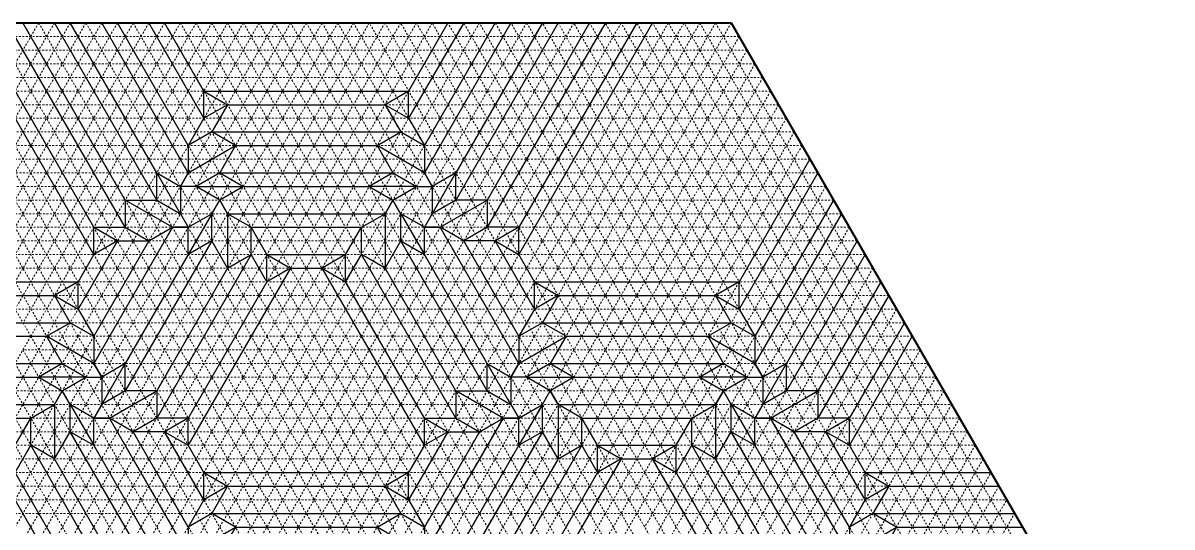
# Model space of a CAD drawing. Header units: inches. Extents: x -26 to 84, y -10 to 85.
# Drawn here: x 10.7 to 83.7, y 52.8 to 84.9 of the extents above; entities that cross this region are included whole.
import ezdxf

# ---------------------------------------------------------------- set-up
doc = ezdxf.new("R2010")
doc.units = ezdxf.units.IN
doc.header["$LTSCALE"] = 0.01
doc.header["$MEASUREMENT"] = 0
doc.linetypes.add('ACAD_ISO02W100', pattern=[15, 12, -3])
doc.layers.add('ValleyFold', color=7, linetype='ACAD_ISO02W100', lineweight=15)

msp = doc.modelspace()

# ---------------------------------------------------------------- linework, layer by layer
at = {"lineweight": 40}
for p, q in [((1.734, 84.89), (55.734, 84.89)), ((55.734, 84.89), (83.734, 36.393))]:
    msp.add_line(p, q, dxfattribs=at)
at = {"color": 5, "lineweight": 30}
for p, q in [((15.234, 70.168), (6.734, 84.89)), ((17.234, 71.9), (9.734, 84.89)), ((19.234, 73.632), (12.734, 84.89)), ((21.234, 75.364), (15.734, 84.89)), ((22.234, 80.56), (19.734, 84.89)), ((37.734, 84.89), (35.234, 80.56)), ((41.734, 84.89), (36.234, 75.364)), ((44.734, 84.89), (38.234, 73.632)), ((47.734, 84.89), (40.234, 71.9)), ((50.734, 84.89), (42.234, 70.168)), ((22.234, 78.828), (22.234, 80.56)), ((22.234, 80.56), (35.234, 80.56)), ((35.234, 78.828), (35.234, 80.56)), ((23.734, 79.694), (22.234, 78.828)), ((33.734, 79.694), (35.234, 78.828)), ((22.234, 78.828), (21.234, 77.096)), ((35.234, 78.828), (36.234, 77.096)), ((22.734, 77.962), (34.734, 77.962)), ((24.234, 77.096), (23.234, 75.364)), ((33.234, 77.096), (34.234, 75.364)), ((60.734, 76.23), (56.234, 68.436)), ((20.734, 72.766), (19.234, 75.364)), ((23.234, 75.364), (21.734, 74.498)), ((23.234, 75.364), (34.234, 75.364)), ((34.234, 75.364), (35.734, 74.498)), ((36.734, 72.766), (38.234, 75.364)), ((21.734, 74.498), (20.734, 74.498)), ((21.734, 74.498), (24.734, 74.498)), ((35.734, 74.498), (32.734, 74.498)), ((35.734, 74.498), (36.734, 74.498)), ((17.234, 73.632), (19.234, 73.632)), ((19.234, 73.632), (20.734, 72.766)), ((22.734, 72.766), (23.234, 73.632)), ((34.734, 72.766), (34.234, 73.632)), ((38.234, 73.632), (36.734, 72.766)), ((40.234, 73.632), (38.234, 73.632)), ((20.734, 72.766), (21.234, 71.9)), ((22.734, 72.766), (21.234, 70.168)), ((22.734, 71.034), (22.734, 72.766)), ((23.734, 72.766), (33.734, 72.766)), ((34.734, 72.766), (36.234, 70.168)), ((34.734, 71.034), (34.734, 72.766)), ((36.734, 72.766), (36.234, 71.9)), ((62.734, 72.766), (57.234, 63.239)), ((20.234, 71.9), (15.234, 63.239)), ((15.234, 71.9), (16.734, 71.034)), ((26.234, 70.168), (25.234, 71.9)), ((31.234, 70.168), (32.234, 71.9)), ((42.234, 63.239), (37.234, 71.9)), ((42.234, 71.9), (40.734, 71.034)), ((16.734, 71.034), (15.234, 70.168)), ((16.734, 71.034), (18.734, 71.034)), ((22.734, 71.034), (17.234, 61.507)), ((23.734, 69.302), (22.734, 71.034)), ((33.734, 69.302), (34.734, 71.034)), ((40.234, 61.507), (34.734, 71.034)), ((40.734, 71.034), (38.734, 71.034)), ((40.734, 71.034), (42.234, 70.168)), ((15.234, 70.168), (14.234, 68.436)), ((25.234, 70.168), (19.234, 59.775)), ((26.234, 68.436), (26.234, 70.168)), ((26.234, 70.168), (27.734, 69.302)), ((31.234, 70.168), (29.734, 69.302)), ((31.234, 68.436), (31.234, 70.168)), ((38.234, 59.775), (32.234, 70.168)), ((43.234, 68.436), (42.234, 70.168)), ((64.234, 70.168), (59.234, 61.507)), ((27.734, 69.302), (21.234, 58.043)), ((27.734, 69.302), (29.734, 69.302)), ((36.234, 58.043), (29.734, 69.302)), ((1.234, 68.436), (14.234, 68.436)), ((14.234, 66.704), (14.234, 68.436)), ((43.234, 66.704), (43.234, 68.436)), ((43.234, 68.436), (56.234, 68.436)), ((56.234, 66.704), (56.234, 68.436)), ((12.734, 67.57), (14.234, 66.704)), ((44.734, 67.57), (43.234, 66.704)), ((54.734, 67.57), (56.234, 66.704)), ((65.734, 67.57), (61.234, 59.775)), ((14.234, 66.704), (15.234, 64.971)), ((43.234, 66.704), (42.234, 64.971)), ((56.234, 66.704), (57.234, 64.971)), ((1.734, 65.837), (13.734, 65.837)), ((43.734, 65.837), (55.734, 65.837)), ((12.234, 64.971), (13.234, 63.239)), ((45.234, 64.971), (44.234, 63.239)), ((54.234, 64.971), (55.234, 63.239)), ((67.234, 64.971), (63.234, 58.043)), ((2.234, 63.239), (13.234, 63.239)), ((13.234, 63.239), (14.734, 62.373)), ((15.734, 60.641), (17.234, 63.239)), ((41.734, 60.641), (40.234, 63.239)), ((44.234, 63.239), (42.734, 62.373)), ((44.234, 63.239), (55.234, 63.239)), ((55.234, 63.239), (56.734, 62.373)), ((57.734, 60.641), (59.234, 63.239)), ((14.734, 62.373), (11.734, 62.373)), ((14.734, 62.373), (15.734, 62.373)), ((42.734, 62.373), (41.734, 62.373)), ((42.734, 62.373), (45.734, 62.373)), ((56.734, 62.373), (53.734, 62.373)), ((56.734, 62.373), (57.734, 62.373)), ((13.734, 60.641), (13.234, 61.507)), ((17.234, 61.507), (15.734, 60.641)), ((19.234, 61.507), (17.234, 61.507)), ((38.234, 61.507), (40.234, 61.507)), ((40.234, 61.507), (41.734, 60.641)), ((43.734, 60.641), (44.234, 61.507)), ((55.734, 60.641), (55.234, 61.507)), ((59.234, 61.507), (57.734, 60.641)), ((61.234, 61.507), (59.234, 61.507)), ((2.734, 60.641), (12.734, 60.641)), ((13.734, 60.641), (15.234, 58.043)), ((13.734, 58.909), (13.734, 60.641)), ((15.734, 60.641), (15.234, 59.775)), ((41.734, 60.641), (42.234, 59.775)), ((43.734, 60.641), (42.234, 58.043)), ((43.734, 58.909), (43.734, 60.641)), ((44.734, 60.641), (54.734, 60.641)), ((55.734, 60.641), (57.234, 58.043)), ((55.734, 58.909), (55.734, 60.641)), ((57.734, 60.641), (57.234, 59.775)), ((10.234, 58.043), (11.234, 59.775)), ((21.234, 51.115), (16.234, 59.775)), ((21.234, 59.775), (19.734, 58.909)), ((41.234, 59.775), (36.234, 51.115)), ((36.234, 59.775), (37.734, 58.909)), ((47.234, 58.043), (46.234, 59.775)), ((52.234, 58.043), (53.234, 59.775)), ((63.234, 51.115), (58.234, 59.775)), ((63.234, 59.775), (61.734, 58.909)), ((12.734, 57.177), (13.734, 58.909)), ((19.234, 49.383), (13.734, 58.909)), ((19.734, 58.909), (17.734, 58.909)), ((19.734, 58.909), (21.234, 58.043)), ((37.734, 58.909), (36.234, 58.043)), ((37.734, 58.909), (39.734, 58.909)), ((43.734, 58.909), (38.234, 49.383)), ((44.734, 57.177), (43.734, 58.909)), ((54.734, 57.177), (55.734, 58.909)), ((61.234, 49.383), (55.734, 58.909)), ((61.734, 58.909), (59.734, 58.909)), ((61.734, 58.909), (63.234, 58.043)), ((17.234, 47.651), (11.234, 58.043)), ((22.234, 56.311), (21.234, 58.043)), ((36.234, 58.043), (35.234, 56.311)), ((46.234, 58.043), (40.234, 47.651)), ((47.234, 56.311), (47.234, 58.043)), ((47.234, 58.043), (48.734, 57.177)), ((52.234, 58.043), (50.734, 57.177)), ((52.234, 56.311), (52.234, 58.043)), ((59.234, 47.651), (53.234, 58.043)), ((64.234, 56.311), (63.234, 58.043)), ((15.234, 45.919), (8.734, 57.177)), ((48.734, 57.177), (42.234, 45.919)), ((48.734, 57.177), (50.734, 57.177)), ((57.234, 45.919), (50.734, 57.177)), ((22.234, 54.579), (22.234, 56.311)), ((22.234, 56.311), (35.234, 56.311)), ((35.234, 54.579), (35.234, 56.311)), ((64.234, 54.579), (64.234, 56.311)), ((64.234, 56.311), (72.234, 56.311)), ((23.734, 55.445), (22.234, 54.579)), ((33.734, 55.445), (35.234, 54.579)), ((65.734, 55.445), (64.234, 54.579)), ((22.234, 54.579), (21.234, 52.847)), ((35.234, 54.579), (36.234, 52.847)), ((64.234, 54.579), (63.234, 52.847)), ((22.734, 53.713), (34.734, 53.713)), ((64.734, 53.713), (73.734, 53.713)), ((24.234, 52.847), (23.234, 51.115)), ((33.234, 52.847), (34.234, 51.115)), ((66.234, 52.847), (65.234, 51.115))]:
    msp.add_line(p, q, dxfattribs=at)
at = {"color": 1, "lineweight": 30}
for p, q in [((15.234, 71.9), (7.734, 84.89)), ((17.234, 73.632), (10.734, 84.89)), ((19.234, 75.364), (13.734, 84.89)), ((21.234, 77.096), (16.734, 84.89)), ((22.234, 78.828), (18.734, 84.89)), ((38.734, 84.89), (35.234, 78.828)), ((40.734, 84.89), (36.234, 77.096)), ((43.734, 84.89), (38.234, 75.364)), ((46.734, 84.89), (40.234, 73.632)), ((49.734, 84.89), (42.234, 71.9)), ((22.234, 80.56), (23.734, 79.694)), ((35.234, 80.56), (33.734, 79.694)), ((23.734, 79.694), (22.734, 77.962)), ((23.734, 79.694), (33.734, 79.694)), ((33.734, 79.694), (34.734, 77.962)), ((22.734, 77.962), (21.234, 77.096)), ((24.234, 77.096), (22.734, 77.962)), ((33.234, 77.096), (34.734, 77.962)), ((34.734, 77.962), (36.234, 77.096)), ((21.234, 75.364), (24.234, 77.096)), ((21.234, 77.096), (21.234, 75.364)), ((24.234, 77.096), (33.234, 77.096)), ((36.234, 75.364), (33.234, 77.096)), ((36.234, 77.096), (36.234, 75.364)), ((19.234, 75.364), (20.734, 74.498)), ((19.234, 73.632), (19.234, 75.364)), ((21.234, 75.364), (20.734, 74.498)), ((20.734, 74.498), (21.234, 75.364)), ((23.234, 75.364), (24.734, 74.498)), ((34.234, 75.364), (32.734, 74.498)), ((36.734, 74.498), (36.234, 75.364)), ((36.234, 75.364), (36.734, 74.498)), ((38.234, 75.364), (36.734, 74.498)), ((38.234, 73.632), (38.234, 75.364)), ((61.234, 75.364), (56.234, 66.704)), ((20.734, 74.498), (20.734, 72.766)), ((23.234, 73.632), (21.734, 74.498)), ((24.734, 74.498), (23.234, 73.632)), ((24.734, 74.498), (32.734, 74.498)), ((32.734, 74.498), (34.234, 73.632)), ((34.234, 73.632), (35.734, 74.498)), ((36.734, 74.498), (36.734, 72.766)), ((17.234, 73.632), (17.234, 71.9)), ((20.234, 71.9), (17.234, 73.632)), ((23.234, 73.632), (23.734, 72.766)), ((23.734, 72.766), (23.234, 73.632)), ((34.234, 73.632), (33.734, 72.766)), ((33.734, 72.766), (34.234, 73.632)), ((37.234, 71.9), (40.234, 73.632)), ((40.234, 73.632), (40.234, 71.9)), ((62.234, 73.632), (57.234, 64.971)), ((21.234, 71.9), (22.734, 72.766)), ((23.734, 72.766), (23.734, 69.302)), ((25.234, 71.9), (23.734, 72.766)), ((32.234, 71.9), (33.734, 72.766)), ((33.734, 72.766), (33.734, 69.302)), ((36.234, 71.9), (34.734, 72.766)), ((15.234, 71.9), (17.234, 71.9)), ((15.234, 70.168), (15.234, 71.9)), ((17.234, 71.9), (18.734, 71.034)), ((18.734, 71.034), (20.234, 71.9)), ((21.234, 71.9), (20.234, 71.9)), ((20.234, 71.9), (21.234, 71.9)), ((21.234, 70.168), (21.234, 71.9)), ((25.234, 70.168), (25.234, 71.9)), ((25.234, 71.9), (32.234, 71.9)), ((32.234, 70.168), (32.234, 71.9)), ((37.234, 71.9), (36.234, 71.9)), ((36.234, 71.9), (37.234, 71.9)), ((36.234, 70.168), (36.234, 71.9)), ((38.734, 71.034), (37.234, 71.9)), ((40.234, 71.9), (38.734, 71.034)), ((42.234, 71.9), (40.234, 71.9)), ((42.234, 70.168), (42.234, 71.9)), ((16.734, 71.034), (14.234, 66.704)), ((18.734, 71.034), (15.234, 64.971)), ((22.734, 71.034), (21.234, 70.168)), ((34.734, 71.034), (36.234, 70.168)), ((42.234, 64.971), (38.734, 71.034)), ((43.234, 66.704), (40.734, 71.034)), ((63.734, 71.034), (59.234, 63.239)), ((21.234, 70.168), (17.234, 63.239)), ((23.734, 69.302), (25.234, 70.168)), ((26.234, 68.436), (25.234, 70.168)), ((26.234, 70.168), (31.234, 70.168)), ((31.234, 68.436), (32.234, 70.168)), ((33.734, 69.302), (32.234, 70.168)), ((40.234, 63.239), (36.234, 70.168)), ((23.734, 69.302), (19.234, 61.507)), ((27.734, 69.302), (26.234, 68.436)), ((29.734, 69.302), (31.234, 68.436)), ((38.234, 61.507), (33.734, 69.302)), ((14.234, 68.436), (12.734, 67.57)), ((26.234, 68.436), (21.234, 59.775)), ((36.234, 59.775), (31.234, 68.436)), ((43.234, 68.436), (44.734, 67.57)), ((56.234, 68.436), (54.734, 67.57)), ((65.234, 68.436), (61.234, 61.507)), ((2.734, 67.57), (12.734, 67.57)), ((12.734, 67.57), (13.734, 65.837)), ((44.734, 67.57), (43.734, 65.837)), ((44.734, 67.57), (54.734, 67.57)), ((54.734, 67.57), (55.734, 65.837)), ((12.234, 64.971), (13.734, 65.837)), ((13.734, 65.837), (15.234, 64.971)), ((43.734, 65.837), (42.234, 64.971)), ((45.234, 64.971), (43.734, 65.837)), ((54.234, 64.971), (55.734, 65.837)), ((55.734, 65.837), (57.234, 64.971)), ((66.734, 65.837), (63.234, 59.775)), ((3.234, 64.971), (12.234, 64.971)), ((15.234, 63.239), (12.234, 64.971)), ((15.234, 64.971), (15.234, 63.239)), ((42.234, 63.239), (45.234, 64.971)), ((42.234, 64.971), (42.234, 63.239)), ((45.234, 64.971), (54.234, 64.971)), ((57.234, 63.239), (54.234, 64.971)), ((57.234, 64.971), (57.234, 63.239)), ((13.234, 63.239), (11.734, 62.373)), ((15.734, 62.373), (15.234, 63.239)), ((15.234, 63.239), (15.734, 62.373)), ((17.234, 63.239), (15.734, 62.373)), ((17.234, 61.507), (17.234, 63.239)), ((40.234, 63.239), (41.734, 62.373)), ((40.234, 61.507), (40.234, 63.239)), ((42.234, 63.239), (41.734, 62.373)), ((41.734, 62.373), (42.234, 63.239)), ((44.234, 63.239), (45.734, 62.373)), ((55.234, 63.239), (53.734, 62.373)), ((57.734, 62.373), (57.234, 63.239)), ((57.234, 63.239), (57.734, 62.373)), ((59.234, 63.239), (57.734, 62.373)), ((59.234, 61.507), (59.234, 63.239)), ((3.734, 62.373), (11.734, 62.373)), ((11.734, 62.373), (13.234, 61.507)), ((13.234, 61.507), (14.734, 62.373)), ((15.734, 62.373), (15.734, 60.641)), ((41.734, 62.373), (41.734, 60.641)), ((44.234, 61.507), (42.734, 62.373)), ((45.734, 62.373), (44.234, 61.507)), ((45.734, 62.373), (53.734, 62.373)), ((53.734, 62.373), (55.234, 61.507)), ((55.234, 61.507), (56.734, 62.373)), ((57.734, 62.373), (57.734, 60.641)), ((13.234, 61.507), (12.734, 60.641)), ((12.734, 60.641), (13.234, 61.507)), ((16.234, 59.775), (19.234, 61.507)), ((19.234, 61.507), (19.234, 59.775)), ((38.234, 61.507), (38.234, 59.775)), ((41.234, 59.775), (38.234, 61.507)), ((44.234, 61.507), (44.734, 60.641)), ((44.734, 60.641), (44.234, 61.507)), ((55.234, 61.507), (54.734, 60.641)), ((54.734, 60.641), (55.234, 61.507)), ((58.234, 59.775), (61.234, 61.507)), ((61.234, 61.507), (61.234, 59.775)), ((11.234, 59.775), (12.734, 60.641)), ((12.734, 60.641), (12.734, 57.177)), ((15.234, 59.775), (13.734, 60.641)), ((42.234, 59.775), (43.734, 60.641)), ((44.734, 60.641), (44.734, 57.177)), ((46.234, 59.775), (44.734, 60.641)), ((53.234, 59.775), (54.734, 60.641)), ((54.734, 60.641), (54.734, 57.177)), ((57.234, 59.775), (55.734, 60.641)), ((4.234, 59.775), (11.234, 59.775)), ((11.234, 58.043), (11.234, 59.775)), ((16.234, 59.775), (15.234, 59.775)), ((15.234, 59.775), (16.234, 59.775)), ((15.234, 58.043), (15.234, 59.775)), ((17.734, 58.909), (16.234, 59.775)), ((19.234, 59.775), (17.734, 58.909)), ((21.234, 59.775), (19.234, 59.775)), ((21.234, 58.043), (21.234, 59.775)), ((36.234, 59.775), (38.234, 59.775)), ((36.234, 58.043), (36.234, 59.775)), ((38.234, 59.775), (39.734, 58.909)), ((39.734, 58.909), (41.234, 59.775)), ((42.234, 59.775), (41.234, 59.775)), ((41.234, 59.775), (42.234, 59.775)), ((42.234, 58.043), (42.234, 59.775)), ((46.234, 58.043), (46.234, 59.775)), ((46.234, 59.775), (53.234, 59.775)), ((53.234, 58.043), (53.234, 59.775)), ((58.234, 59.775), (57.234, 59.775)), ((57.234, 59.775), (58.234, 59.775)), ((57.234, 58.043), (57.234, 59.775)), ((59.734, 58.909), (58.234, 59.775)), ((61.234, 59.775), (59.734, 58.909)), ((63.234, 59.775), (61.234, 59.775)), ((63.234, 58.043), (63.234, 59.775)), ((13.734, 58.909), (15.234, 58.043)), ((21.234, 52.847), (17.734, 58.909)), ((22.234, 54.579), (19.734, 58.909)), ((37.734, 58.909), (35.234, 54.579)), ((39.734, 58.909), (36.234, 52.847)), ((43.734, 58.909), (42.234, 58.043)), ((55.734, 58.909), (57.234, 58.043)), ((63.234, 52.847), (59.734, 58.909)), ((64.234, 54.579), (61.734, 58.909)), ((10.234, 56.311), (11.234, 58.043)), ((12.734, 57.177), (11.234, 58.043)), ((19.234, 51.115), (15.234, 58.043)), ((42.234, 58.043), (38.234, 51.115)), ((44.734, 57.177), (46.234, 58.043)), ((47.234, 56.311), (46.234, 58.043)), ((47.234, 58.043), (52.234, 58.043)), ((52.234, 56.311), (53.234, 58.043)), ((54.734, 57.177), (53.234, 58.043)), ((61.234, 51.115), (57.234, 58.043)), ((17.234, 49.383), (12.734, 57.177)), ((44.734, 57.177), (40.234, 49.383)), ((48.734, 57.177), (47.234, 56.311)), ((50.734, 57.177), (52.234, 56.311)), ((59.234, 49.383), (54.734, 57.177)), ((15.234, 47.651), (10.234, 56.311)), ((22.234, 56.311), (23.734, 55.445)), ((35.234, 56.311), (33.734, 55.445)), ((47.234, 56.311), (42.234, 47.651)), ((57.234, 47.651), (52.234, 56.311)), ((64.234, 56.311), (65.734, 55.445)), ((23.734, 55.445), (22.734, 53.713)), ((23.734, 55.445), (33.734, 55.445)), ((33.734, 55.445), (34.734, 53.713)), ((65.734, 55.445), (64.734, 53.713)), ((65.734, 55.445), (72.734, 55.445)), ((22.734, 53.713), (21.234, 52.847)), ((24.234, 52.847), (22.734, 53.713)), ((33.234, 52.847), (34.734, 53.713)), ((34.734, 53.713), (36.234, 52.847)), ((64.734, 53.713), (63.234, 52.847)), ((66.234, 52.847), (64.734, 53.713)), ((21.234, 51.115), (24.234, 52.847)), ((21.234, 52.847), (21.234, 51.115)), ((24.234, 52.847), (33.234, 52.847)), ((36.234, 51.115), (33.234, 52.847)), ((36.234, 52.847), (36.234, 51.115)), ((63.234, 51.115), (66.234, 52.847)), ((63.234, 52.847), (63.234, 51.115)), ((66.234, 52.847), (74.234, 52.847))]:
    msp.add_line(p, q, dxfattribs=at)
at = {"layer": 'ValleyFold'}
for p, q in [((1.734, 84.89), (13.234, 64.971)), ((2.734, 84.89), (14.234, 64.971)), ((3.734, 84.89), (15.234, 64.971)), ((4.734, 84.89), (16.234, 64.971)), ((11.734, 84.89), (5.734, 74.498)), ((5.734, 84.89), (17.234, 64.971)), ((12.734, 84.89), (6.234, 73.632)), ((13.734, 84.89), (6.734, 72.766)), ((6.734, 84.89), (18.234, 64.971)), ((14.734, 84.89), (7.234, 71.9)), ((15.734, 84.89), (7.734, 71.034)), ((7.734, 84.89), (19.234, 64.971)), ((16.734, 84.89), (8.234, 70.168)), ((17.734, 84.89), (8.734, 69.302)), ((8.734, 84.89), (20.234, 64.971)), ((18.734, 84.89), (9.234, 68.436)), ((19.734, 84.89), (9.734, 67.57)), ((9.734, 84.89), (21.234, 64.971)), ((20.734, 84.89), (10.234, 66.704)), ((21.734, 84.89), (10.734, 65.837)), ((10.734, 84.89), (22.234, 64.971)), ((22.734, 84.89), (11.234, 64.971)), ((11.734, 84.89), (23.234, 64.971)), ((12.234, 64.971), (23.734, 84.89)), ((12.734, 84.89), (24.234, 64.971)), ((13.234, 64.971), (24.734, 84.89)), ((13.734, 84.89), (25.234, 64.971)), ((14.234, 64.971), (25.734, 84.89)), ((14.734, 84.89), (26.234, 64.971)), ((15.234, 64.971), (26.734, 84.89)), ((15.734, 84.89), (27.234, 64.971)), ((16.234, 64.971), (27.734, 84.89)), ((16.734, 84.89), (28.234, 64.971)), ((17.234, 64.971), (28.734, 84.89)), ((17.734, 84.89), (29.234, 64.971)), ((18.234, 64.971), (29.734, 84.89)), ((18.734, 84.89), (30.234, 64.971)), ((19.234, 64.971), (30.734, 84.89)), ((19.734, 84.89), (31.234, 64.971)), ((20.234, 64.971), (31.734, 84.89)), ((20.734, 84.89), (32.234, 64.971)), ((21.234, 64.971), (32.734, 84.89)), ((21.734, 84.89), (33.234, 64.971)), ((22.234, 64.971), (33.734, 84.89)), ((22.734, 84.89), (34.234, 64.971)), ((23.234, 64.971), (34.734, 84.89)), ((23.734, 84.89), (35.234, 64.971)), ((24.234, 64.971), (35.734, 84.89)), ((24.734, 84.89), (36.234, 64.971)), ((25.234, 64.971), (36.734, 84.89)), ((25.734, 84.89), (37.234, 64.971)), ((26.234, 64.971), (37.734, 84.89)), ((26.734, 84.89), (38.234, 64.971)), ((27.234, 64.971), (38.734, 84.89)), ((27.734, 84.89), (39.234, 64.971)), ((28.234, 64.971), (39.734, 84.89)), ((28.734, 84.89), (40.234, 64.971)), ((29.234, 64.971), (40.734, 84.89)), ((29.734, 84.89), (41.234, 64.971)), ((30.234, 64.971), (41.734, 84.89)), ((30.734, 84.89), (42.234, 64.971)), ((31.234, 64.971), (42.734, 84.89)), ((31.734, 84.89), (43.234, 64.971)), ((32.234, 64.971), (43.734, 84.89)), ((43.734, 65.837), (32.734, 84.89)), ((33.234, 64.971), (44.734, 84.89)), ((44.234, 66.704), (33.734, 84.89)), ((34.234, 64.971), (45.734, 84.89)), ((44.734, 67.57), (34.734, 84.89)), ((35.234, 64.971), (46.734, 84.89)), ((45.234, 68.436), (35.734, 84.89)), ((36.234, 64.971), (47.734, 84.89)), ((45.734, 69.302), (36.734, 84.89)), ((37.234, 64.971), (48.734, 84.89)), ((46.234, 70.168), (37.734, 84.89)), ((38.234, 64.971), (49.734, 84.89)), ((46.734, 71.034), (38.734, 84.89)), ((39.234, 64.971), (50.734, 84.89)), ((47.234, 71.9), (39.734, 84.89)), ((40.234, 64.971), (51.734, 84.89)), ((47.734, 72.766), (40.734, 84.89)), ((41.234, 64.971), (52.734, 84.89)), ((48.234, 73.632), (41.734, 84.89)), ((42.234, 64.971), (53.734, 84.89)), ((48.734, 74.498), (42.734, 84.89)), ((54.734, 84.89), (43.234, 64.971)), ((49.234, 75.364), (43.734, 84.89)), ((55.734, 84.89), (43.734, 64.105)), ((49.734, 76.23), (44.734, 84.89)), ((50.234, 77.096), (45.734, 84.89)), ((50.734, 77.962), (46.734, 84.89)), ((51.234, 78.828), (47.734, 84.89)), ((51.734, 79.694), (48.734, 84.89)), ((52.234, 80.56), (49.734, 84.89)), ((52.734, 81.426), (50.734, 84.89)), ((53.234, 82.292), (51.734, 84.89)), ((53.734, 83.158), (52.734, 84.89)), ((54.234, 84.024), (53.734, 84.89)), ((54.734, 84.89), (82.234, 37.259)), ((1.234, 84.024), (54.234, 84.024)), ((1.234, 84.024), (12.234, 64.971)), ((56.234, 84.024), (44.234, 63.239)), ((56.234, 84.024), (54.234, 84.024)), ((54.234, 84.024), (81.234, 37.259)), ((0.734, 83.158), (53.734, 83.158)), ((11.234, 64.971), (0.734, 83.158)), ((56.734, 83.158), (44.734, 62.373)), ((56.734, 83.158), (53.734, 83.158)), ((53.734, 83.158), (80.234, 37.259)), ((1.234, 82.292), (53.234, 82.292)), ((57.234, 82.292), (45.234, 61.507)), ((57.234, 82.292), (53.234, 82.292)), ((53.234, 82.292), (79.234, 37.259)), ((1.734, 81.426), (52.734, 81.426)), ((57.734, 81.426), (45.734, 60.641)), ((57.734, 81.426), (52.734, 81.426)), ((52.734, 81.426), (78.234, 37.259)), ((2.234, 80.56), (52.234, 80.56)), ((58.234, 80.56), (46.234, 59.775)), ((58.234, 80.56), (52.234, 80.56)), ((52.234, 80.56), (77.234, 37.259)), ((2.734, 79.694), (51.734, 79.694)), ((58.734, 79.694), (46.734, 58.909)), ((58.734, 79.694), (51.734, 79.694)), ((51.734, 79.694), (76.234, 37.259)), ((3.234, 78.828), (51.234, 78.828)), ((59.234, 78.828), (47.234, 58.043)), ((59.234, 78.828), (51.234, 78.828)), ((51.234, 78.828), (75.234, 37.259)), ((3.734, 77.962), (50.734, 77.962)), ((59.734, 77.962), (47.734, 57.177)), ((59.734, 77.962), (50.734, 77.962)), ((50.734, 77.962), (74.234, 37.259)), ((4.234, 77.096), (50.234, 77.096)), ((60.234, 77.096), (48.234, 56.311)), ((60.234, 77.096), (50.234, 77.096)), ((50.234, 77.096), (73.234, 37.259)), ((4.734, 76.23), (49.734, 76.23)), ((60.734, 76.23), (48.734, 55.445)), ((60.734, 76.23), (49.734, 76.23)), ((49.734, 76.23), (72.234, 37.259)), ((5.234, 75.364), (49.234, 75.364)), ((61.234, 75.364), (49.234, 75.364)), ((61.234, 75.364), (49.234, 54.579)), ((49.234, 75.364), (71.234, 37.259)), ((5.734, 74.498), (48.734, 74.498)), ((61.734, 74.498), (48.734, 74.498)), ((48.734, 74.498), (70.234, 37.259)), ((61.734, 74.498), (49.734, 53.713)), ((6.234, 73.632), (48.234, 73.632)), ((62.234, 73.632), (48.234, 73.632)), ((48.234, 73.632), (69.234, 37.259)), ((62.234, 73.632), (50.234, 52.847)), ((6.734, 72.766), (47.734, 72.766)), ((62.734, 72.766), (47.734, 72.766)), ((47.734, 72.766), (68.234, 37.259)), ((62.734, 72.766), (50.734, 51.981)), ((7.234, 71.9), (47.234, 71.9)), ((63.234, 71.9), (47.234, 71.9)), ((47.234, 71.9), (67.234, 37.259)), ((63.234, 71.9), (51.234, 51.115)), ((7.734, 71.034), (46.734, 71.034)), ((63.734, 71.034), (46.734, 71.034)), ((46.734, 71.034), (66.234, 37.259)), ((63.734, 71.034), (51.734, 50.249)), ((8.234, 70.168), (46.234, 70.168)), ((64.234, 70.168), (46.234, 70.168)), ((46.234, 70.168), (65.234, 37.259)), ((64.234, 70.168), (52.234, 49.383)), ((8.734, 69.302), (45.734, 69.302)), ((64.734, 69.302), (45.734, 69.302)), ((45.734, 69.302), (64.234, 37.259)), ((64.734, 69.302), (52.734, 48.517)), ((9.234, 68.436), (45.234, 68.436)), ((65.234, 68.436), (45.234, 68.436)), ((45.234, 68.436), (63.234, 37.259)), ((65.234, 68.436), (53.234, 47.651)), ((9.734, 67.57), (44.734, 67.57)), ((65.734, 67.57), (44.734, 67.57)), ((44.734, 67.57), (62.234, 37.259)), ((65.734, 67.57), (53.734, 46.785)), ((10.234, 66.704), (44.234, 66.704)), ((66.234, 66.704), (44.234, 66.704)), ((44.234, 66.704), (61.234, 37.259)), ((66.234, 66.704), (54.234, 45.919)), ((10.734, 65.837), (43.734, 65.837)), ((66.734, 65.837), (43.734, 65.837)), ((43.734, 65.837), (60.234, 37.259)), ((66.734, 65.837), (54.734, 45.053)), ((11.234, 64.971), (-9.766, 64.971)), ((11.234, 64.971), (-4.766, 37.259)), ((12.234, 64.971), (-4.266, 36.393)), ((13.234, 64.971), (-3.766, 35.527)), ((14.234, 64.971), (-3.266, 34.661)), ((15.234, 64.971), (-2.766, 33.795)), ((16.234, 64.971), (-2.266, 32.929)), ((17.234, 64.971), (-1.766, 32.062)), ((18.234, 64.971), (-1.266, 31.196)), ((19.234, 64.971), (-0.766, 30.33)), ((20.234, 64.971), (-0.266, 29.464)), ((21.234, 64.971), (0.234, 28.598)), ((22.234, 64.971), (0.734, 27.732)), ((23.234, 64.971), (1.234, 26.866)), ((24.234, 64.971), (1.734, 26)), ((25.234, 64.971), (2.234, 25.134)), ((26.234, 64.971), (2.734, 24.268)), ((27.234, 64.971), (3.234, 23.402)), ((28.234, 64.971), (3.734, 22.536)), ((29.234, 64.971), (4.234, 21.67)), ((30.234, 64.971), (4.734, 20.804)), ((31.234, 64.971), (5.234, 19.938)), ((32.234, 64.971), (5.734, 19.072)), ((33.234, 64.971), (6.234, 18.206)), ((34.234, 64.971), (6.734, 17.34)), ((35.234, 64.971), (7.234, 16.474)), ((36.234, 64.971), (7.734, 15.608)), ((37.234, 64.971), (8.234, 14.742)), ((38.234, 64.971), (8.734, 13.876)), ((39.234, 64.971), (9.234, 13.01)), ((40.234, 64.971), (9.734, 12.144)), ((41.234, 64.971), (10.234, 11.278)), ((42.234, 64.971), (10.734, 10.412)), ((43.234, 64.971), (11.234, 9.546)), ((11.234, 64.971), (43.234, 9.546)), ((43.234, 64.971), (11.234, 64.971)), ((43.734, 10.412), (12.234, 64.971)), ((44.234, 11.278), (13.234, 64.971)), ((44.734, 12.144), (14.234, 64.971)), ((45.234, 13.01), (15.234, 64.971)), ((45.734, 13.876), (16.234, 64.971)), ((46.234, 14.742), (17.234, 64.971)), ((46.734, 15.608), (18.234, 64.971)), ((47.234, 16.474), (19.234, 64.971)), ((47.734, 17.34), (20.234, 64.971)), ((48.234, 18.206), (21.234, 64.971)), ((48.734, 19.072), (22.234, 64.971)), ((49.234, 19.938), (23.234, 64.971)), ((49.734, 20.804), (24.234, 64.971)), ((50.234, 21.67), (25.234, 64.971)), ((50.734, 22.536), (26.234, 64.971)), ((51.234, 23.402), (27.234, 64.971)), ((51.734, 24.268), (28.234, 64.971)), ((52.234, 25.134), (29.234, 64.971)), ((52.734, 26), (30.234, 64.971)), ((53.234, 26.866), (31.234, 64.971)), ((53.734, 27.732), (32.234, 64.971)), ((54.234, 28.598), (33.234, 64.971)), ((54.734, 29.464), (34.234, 64.971)), ((55.234, 30.33), (35.234, 64.971)), ((55.734, 31.196), (36.234, 64.971)), ((56.234, 32.062), (37.234, 64.971)), ((56.734, 32.929), (38.234, 64.971)), ((57.234, 33.795), (39.234, 64.971)), ((57.734, 34.661), (40.234, 64.971)), ((58.234, 35.527), (41.234, 64.971)), ((58.734, 36.393), (42.234, 64.971)), ((59.234, 37.259), (43.234, 64.971)), ((67.234, 64.971), (43.234, 64.971)), ((67.234, 64.971), (55.234, 44.187)), ((10.734, 64.105), (42.234, 9.546)), ((43.734, 64.105), (10.734, 64.105)), ((12.234, 9.546), (43.734, 64.105)), ((43.734, 64.105), (67.734, 64.105)), ((67.734, 64.105), (55.734, 43.321)), ((10.234, 63.239), (41.234, 9.546)), ((44.234, 63.239), (10.234, 63.239)), ((13.234, 9.546), (44.234, 63.239)), ((44.234, 63.239), (68.234, 63.239)), ((68.234, 63.239), (56.234, 42.455)), ((9.734, 62.373), (40.234, 9.546)), ((44.734, 62.373), (9.734, 62.373)), ((14.234, 9.546), (44.734, 62.373)), ((44.734, 62.373), (68.734, 62.373)), ((68.734, 62.373), (56.734, 41.589)), ((9.234, 61.507), (39.234, 9.546)), ((45.234, 61.507), (9.234, 61.507)), ((15.234, 9.546), (45.234, 61.507)), ((45.234, 61.507), (69.234, 61.507)), ((69.234, 61.507), (57.234, 40.723)), ((8.734, 60.641), (38.234, 9.546)), ((45.734, 60.641), (8.734, 60.641)), ((16.234, 9.546), (45.734, 60.641)), ((45.734, 60.641), (69.734, 60.641)), ((69.734, 60.641), (57.734, 39.857)), ((46.234, 59.775), (8.234, 59.775)), ((8.234, 59.775), (37.234, 9.546)), ((17.234, 9.546), (46.234, 59.775)), ((46.234, 59.775), (70.234, 59.775)), ((70.234, 59.775), (58.234, 38.991)), ((46.734, 58.909), (7.734, 58.909)), ((7.734, 58.909), (36.234, 9.546)), ((18.234, 9.546), (46.734, 58.909)), ((46.734, 58.909), (70.734, 58.909)), ((70.734, 58.909), (58.734, 38.125)), ((47.234, 58.043), (7.234, 58.043)), ((19.234, 9.546), (47.234, 58.043)), ((47.234, 58.043), (71.234, 58.043)), ((71.234, 58.043), (59.234, 37.259)), ((47.734, 57.177), (6.734, 57.177)), ((20.234, 9.546), (47.734, 57.177)), ((47.734, 57.177), (71.734, 57.177)), ((60.234, 37.259), (71.734, 57.177)), ((48.234, 56.311), (6.234, 56.311)), ((21.234, 9.546), (48.234, 56.311)), ((48.234, 56.311), (72.234, 56.311)), ((61.234, 37.259), (72.234, 56.311)), ((48.734, 55.445), (5.734, 55.445)), ((22.234, 9.546), (48.734, 55.445)), ((48.734, 55.445), (72.734, 55.445)), ((62.234, 37.259), (72.734, 55.445)), ((49.234, 54.579), (5.234, 54.579)), ((23.234, 9.546), (49.234, 54.579)), ((49.234, 54.579), (73.234, 54.579)), ((63.234, 37.259), (73.234, 54.579)), ((49.734, 53.713), (4.734, 53.713)), ((24.234, 9.546), (49.734, 53.713)), ((49.734, 53.713), (73.734, 53.713)), ((64.234, 37.259), (73.734, 53.713))]:
    msp.add_line(p, q, dxfattribs=at)

doc.saveas('drawing.dxf')
